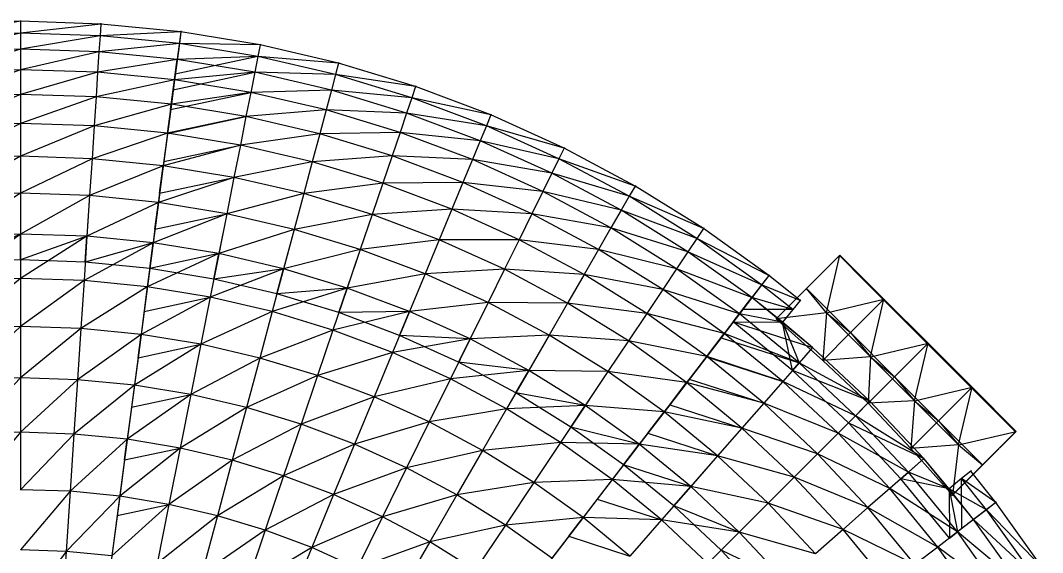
# Model space of a CAD drawing. Extents: x -1560 to 4680, y -1560 to 1560.
# Drawn here: x 3120 to 4416, y 886 to 1560 of the extents above; entities that cross this region are included whole.
import ezdxf

# ---------------------------------------------------------------- set-up
doc = ezdxf.new("R2010")
doc.units = 0
doc.header["$MEASUREMENT"] = 0
for name, color, linetype in [('CONNECTOR', 11, 'Continuous'), ('HHST6X6X0.375', 13, 'Continuous'), ('HSST3X3X0.25', 2, 'Continuous'), ('L30X30X3', 1, 'Continuous'), ('TRIO25X148_A', 4, 'Continuous'), ('TRIO25X148_B', 6, 'Continuous'), ('TRIO25X148_C', 96, 'Continuous'), ('TRIO25X148_D', 3, 'Continuous'), ('TRIO25X148_E', 190, 'Continuous'), ('TRIO25X148_F', 52, 'Continuous'), ('TRIO2875X148_A', 140, 'Continuous'), ('TRIO35X148', 30, 'Continuous'), ('TRIO45X148', 5, 'Continuous'), ('W10X22', 82, 'Continuous')]:
    doc.layers.add(name, color=color, linetype=linetype)

msp = doc.modelspace()

# ---------------------------------------------------------------- linework, layer by layer
at = {"layer": 'CONNECTOR'}
for p, q in [((4158.5, 1261.9, 273), (4159.2, 1262.6, 278.9)), ((4116.1, 1219.5, 282.7), (4116.7, 1220.2, 288.6)), ((4077.8, 1181.3, 291.4), (4078.5, 1182, 297.3)), ((4270.2, 1150.2, 273), (4270.9, 1150.9, 278.9)), ((4381.9, 1038.5, 273), (4382.6, 1039.2, 278.9)), ((4339.5, 996.1, 282.7), (4340.2, 996.7, 288.6)), ((4301.3, 957.8, 291.4), (4302, 958.5, 297.3))]:
    msp.add_line(p, q, dxfattribs=at)
at = {"layer": 'HHST6X6X0.375'}
for p, q in [((3120, 1560, 60), (3120, 1558.9, 68.9)), ((3222, 1556.7, 60), (3222, 1555.5, 68.9)), ((3323.6, 1546.7, 60), (3323.5, 1545.5, 68.9)), ((3424.3, 1530, 60), (3424.1, 1528.9, 68.9)), ((3523.8, 1506.8, 60), (3523.5, 1505.8, 68.9)), ((3621.4, 1477.2, 60), (3621.1, 1476.2, 68.9)), ((3717, 1441.3, 60), (3716.6, 1440.2, 68.9)), ((3810, 1399.1, 60), (3809.5, 1398.1, 68.9)), ((3900, 1351, 60), (3899.4, 1350, 68.9)), ((3986.7, 1297.1, 60), (3986.1, 1296.2, 68.9)), ((4069.7, 1237.6, 60), (4069, 1236.7, 68.9)), ((4109.7, 1205.9, 60), (4108.9, 1205, 68.9)), ((4325.9, 989.7, 60), (4325, 988.9, 68.9)), ((4357.6, 949.7, 60), (4356.7, 949, 68.9))]:
    msp.add_line(p, q, dxfattribs=at)
at = {"layer": 'HSST3X3X0.25'}
for p, q in [((4116.1, 1219.5, 68), (4158.5, 1261.9, 68)), ((4158.5, 1261.9, 150.5), (4116.1, 1219.5, 150.5)), ((4158.5, 1261.9, 220), (4116.1, 1219.5, 220)), ((4158.5, 1261.9, 273), (4116.1, 1219.5, 282.7)), ((4158.5, 1261.9, 60), (4158.5, 1261.9, 68)), ((4158.5, 1261.9, 68), (4190.3, 1230.1, 68)), ((4158.5, 1261.9, 150.5), (4190.3, 1230.1, 150.5)), ((4190.3, 1230.1, 220), (4158.5, 1261.9, 220)), ((4158.5, 1261.9, 273), (4190.3, 1230.1, 273)), ((4158.5, 1261.9, 220), (4158.5, 1261.9, 273)), ((4158.5, 1261.9, 150.5), (4158.5, 1261.9, 220)), ((4158.5, 1261.9, 68), (4158.5, 1261.9, 150.5)), ((4116.1, 1219.5, 282.7), (4077.8, 1181.3, 291.4)), ((4116.1, 1219.5, 220), (4090.1, 1193.5, 220)), ((4116.1, 1219.5, 150.5), (4101.9, 1205.4, 150.5)), ((4116.1, 1219.5, 68), (4101.9, 1205.4, 150.5)), ((4116.1, 1219.5, 60), (4116.1, 1219.5, 68)), ((4116.1, 1219.5, 220), (4116.1, 1219.5, 282.7)), ((4116.1, 1219.5, 150.5), (4116.1, 1219.5, 220)), ((4116.1, 1219.5, 68), (4116.1, 1219.5, 150.5)), ((4190.3, 1230.1, 273), (4228.5, 1191.9, 273)), ((4190.3, 1230.1, 220), (4228.5, 1191.9, 220)), ((4090.1, 1193.5, 220), (4077.8, 1181.3, 291.4)), ((4101.9, 1205.4, 150.5), (4090.1, 1193.5, 220)), ((4228.5, 1191.9, 220), (4228.5, 1191.9, 273)), ((4228.5, 1191.9, 273), (4270.2, 1150.2, 273)), ((4228.5, 1191.9, 220), (4270.2, 1150.2, 220)), ((4270.2, 1150.2, 220), (4270.2, 1150.2, 273)), ((4270.2, 1150.2, 273), (4311.9, 1108.5, 273)), ((4270.2, 1150.2, 220), (4311.9, 1108.5, 220)), ((4311.9, 1108.5, 220), (4311.9, 1108.5, 273)), ((4311.9, 1108.5, 273), (4350.1, 1070.3, 273)), ((4311.9, 1108.5, 220), (4350.1, 1070.3, 220)), ((4381.9, 1038.5, 68), (4350.1, 1070.3, 68)), ((4381.9, 1038.5, 150.5), (4350.1, 1070.3, 150.5)), ((4350.1, 1070.3, 220), (4381.9, 1038.5, 220)), ((4378.4, 1042, 273), (4350.1, 1070.3, 273)), ((4339.5, 996.1, 68), (4381.9, 1038.5, 68)), ((4381.9, 1038.5, 150.5), (4339.5, 996.1, 150.5)), ((4381.9, 1038.5, 220), (4339.5, 996.1, 220)), ((4381.9, 1038.5, 273), (4339.5, 996.1, 282.7)), ((4381.9, 1038.5, 273), (4378.4, 1042, 273)), ((4381.9, 1038.5, 60), (4381.9, 1038.5, 68)), ((4381.9, 1038.5, 220), (4381.9, 1038.5, 273)), ((4381.9, 1038.5, 150.5), (4381.9, 1038.5, 220)), ((4381.9, 1038.5, 68), (4381.9, 1038.5, 150.5)), ((4339.5, 996.1, 282.7), (4301.3, 957.8, 291.4)), ((4339.5, 996.1, 220), (4313.5, 970.1, 220)), ((4339.5, 996.1, 150.5), (4325.4, 981.9, 150.5)), ((4339.5, 996.1, 68), (4325.4, 981.9, 150.5)), ((4339.5, 996.1, 60), (4339.5, 996.1, 68)), ((4339.5, 996.1, 220), (4339.5, 996.1, 282.7)), ((4339.5, 996.1, 150.5), (4339.5, 996.1, 220)), ((4339.5, 996.1, 68), (4339.5, 996.1, 150.5)), ((4325.4, 981.9, 150.5), (4313.5, 970.1, 220)), ((4313.5, 970.1, 220), (4301.3, 957.8, 291.4))]:
    msp.add_line(p, q, dxfattribs=at)
at = {"layer": 'L30X30X3'}
for p, q in [((3321.5, 1530.8, 162.2), (3316.4, 1491.8, 154.7)), ((3313.8, 1472.1, 244.6), (3318.9, 1510.5, 254.5)), ((3310.5, 1447, 333.2), (3315.5, 1484.8, 345.3)), ((3306.5, 1416.7, 420), (3311.4, 1453.7, 434.4)), ((3306.6, 1417.3, 521.5), (3301.8, 1381.3, 504.8)), ((3296.5, 1340.9, 587.4), (3301.1, 1375.9, 606.2)), ((3290.6, 1295.6, 667.4), (3295, 1329.4, 688.2)), ((3120, 1256.4, 744.4), (3120, 1289.2, 767.3)), ((3202.2, 1253.7, 744.4), (3204.3, 1286.5, 767.3)), ((3284, 1245.7, 744.4), (3288.3, 1278.2, 767.3)), ((3365.1, 1232.3, 744.4), (3371.5, 1264.5, 767.3)), ((4158.5, 1261.9, 68), (4116.1, 1219.5, 150.5)), ((4158.5, 1261.9, 150.5), (4116.1, 1219.5, 220)), ((4158.5, 1261.9, 220), (4116.1, 1219.5, 282.7)), ((4190.3, 1230.1, 68), (4158.5, 1261.9, 150.5)), ((4190.3, 1230.1, 150.5), (4158.5, 1261.9, 220)), ((4190.3, 1230.1, 220), (4158.5, 1261.9, 273)), ((3445.2, 1213.6, 744.4), (3453.7, 1245.3, 767.3)), ((3280.9, 1222.3, 843.1), (3276.8, 1191.2, 818.3)), ((3523.9, 1189.7, 744.4), (3534.4, 1220.8, 767.3)), ((4059.9, 1224.9, 162.2), (4036, 1193.8, 154.7)), ((4116.1, 1219.5, 220), (4077.8, 1181.3, 291.4)), ((4116.1, 1219.5, 150.5), (4090.1, 1193.5, 220)), ((4228.5, 1191.9, 220), (4190.3, 1230.1, 273)), ((4023.9, 1178, 244.6), (4047.5, 1208.7, 254.5)), ((3600.8, 1160.8, 744.4), (3613.4, 1191.1, 767.3)), ((4008.5, 1157.9, 333.2), (4031.7, 1188.1, 345.3)), ((4270.2, 1150.2, 220), (4228.5, 1191.9, 273)), ((3269.1, 1132.5, 888.8), (3273, 1162.1, 915.4)), ((3675.7, 1126.8, 744.4), (3690.2, 1156.3, 767.3)), ((3989.9, 1133.6, 420), (4012.6, 1163.2, 434.4)), ((4124.6, 1145.5, 254.5), (4099, 1116.3, 244.6)), ((4270.2, 1150.2, 220), (4311.9, 1108.5, 273)), ((3990.3, 1134.2, 521.5), (3968.1, 1105.3, 504.8)), ((3748.2, 1088.1, 744.4), (3764.6, 1116.5, 767.3)), ((4311.9, 1108.5, 220), (4350.1, 1070.3, 273)), ((3264.5, 1097.6, 984), (3260.8, 1069.7, 955.6)), ((3943.3, 1073, 587.4), (3964.8, 1101, 606.2)), ((4169.9, 1049.9, 244.6), (4197.3, 1077.3, 254.5)), ((3818, 1044.7, 744.4), (3836.3, 1072, 767.3)), ((3915.5, 1036.7, 667.4), (3936.3, 1063.8, 688.2)), ((4350.1, 1070.3, 68), (4381.9, 1038.5, 150.5)), ((4350.1, 1070.3, 150.5), (4381.9, 1038.5, 220)), ((4350.1, 1070.3, 220), (4378.4, 1042, 273)), ((4381.9, 1038.5, 68), (4339.5, 996.1, 150.5)), ((4381.9, 1038.5, 150.5), (4339.5, 996.1, 220)), ((4381.9, 1038.5, 220), (4339.5, 996.1, 282.7)), ((3252, 1003, 1018.4), (3255.5, 1029.1, 1048.5)), ((3884.9, 996.8, 744.4), (3904.8, 1022.8, 767.3)), ((4265.5, 1004.6, 254.5), (4236.3, 979, 244.6)), ((4339.5, 996.1, 220), (4301.3, 957.8, 291.4)), ((4339.5, 996.1, 150.5), (4313.5, 970.1, 220)), ((3870.5, 978.1, 843.1), (3851.4, 953.2, 818.3)), ((3948.4, 944.6, 744.4), (3970, 969.3, 767.3)), ((3246, 957, 1108.7), (3242.8, 932.6, 1077.1)), ((4344.9, 939.9, 162.2), (4313.8, 916, 154.7)), ((3815.4, 906.2, 888.8), (3833.5, 929.9, 915.4)), ((4328.7, 927.5, 254.5), (4298, 903.9, 244.6)), ((4008.4, 888.4, 744.4), (4031.6, 911.6, 767.3))]:
    msp.add_line(p, q, dxfattribs=at)
at = {"layer": 'TRIO25X148_A'}
for p, q in [((3120, 1497.6, 345.3), (3120, 1466.2, 434.4)), ((3217.9, 1494.4, 345.3), (3215.9, 1463.1, 434.4)), ((3315.5, 1484.8, 345.3), (3311.4, 1453.7, 434.4)), ((3120, 1466.2, 434.4), (3120, 1429.6, 521.5)), ((3412.2, 1468.8, 345.3), (3406, 1438.1, 434.4)), ((3215.9, 1463.1, 434.4), (3213.5, 1426.5, 521.5)), ((3311.4, 1453.7, 434.4), (3306.6, 1417.3, 521.5)), ((3507.6, 1446.6, 345.3), (3499.5, 1416.3, 434.4)), ((3120, 1429.6, 521.5), (3120, 1387.8, 606.2)), ((3213.5, 1426.5, 521.5), (3210.8, 1384.8, 606.2)), ((3406, 1438.1, 434.4), (3398.9, 1402.1, 521.5)), ((3306.6, 1417.3, 521.5), (3301.1, 1375.9, 606.2)), ((3499.5, 1416.3, 434.4), (3490, 1380.9, 521.5)), ((3601.4, 1418.1, 345.3), (3591.3, 1388.4, 434.4)), ((3398.9, 1402.1, 521.5), (3390.7, 1361.1, 606.2)), ((3120, 1387.8, 606.2), (3120, 1340.9, 688.2)), ((3591.3, 1388.4, 434.4), (3579.5, 1353.7, 521.5)), ((3210.8, 1384.8, 606.2), (3207.7, 1338, 688.2)), ((3301.1, 1375.9, 606.2), (3295, 1329.4, 688.2)), ((3490, 1380.9, 521.5), (3479.2, 1340.5, 606.2)), ((3693.1, 1383.6, 345.3), (3681.1, 1354.6, 434.4)), ((3390.7, 1361.1, 606.2), (3381.6, 1315.1, 688.2)), ((3579.5, 1353.7, 521.5), (3566.1, 1314.1, 606.2)), ((3681.1, 1354.6, 434.4), (3667.1, 1320.8, 521.5)), ((3120, 1340.9, 688.2), (3120, 1289.2, 767.3)), ((3207.7, 1338, 688.2), (3204.3, 1286.5, 767.3)), ((3479.2, 1340.5, 606.2), (3467.1, 1295.2, 688.2)), ((3782.4, 1343.2, 345.3), (3768.5, 1315, 434.4)), ((3295, 1329.4, 688.2), (3288.3, 1278.2, 767.3)), ((3381.6, 1315.1, 688.2), (3371.5, 1264.5, 767.3)), ((3566.1, 1314.1, 606.2), (3551, 1269.7, 688.2)), ((3667.1, 1320.8, 521.5), (3651.1, 1282.1, 606.2)), ((3768.5, 1315, 434.4), (3752.3, 1282.1, 521.5)), ((3868.8, 1297, 345.3), (3853.1, 1269.8, 434.4)), ((3120, 1289.2, 767.3), (3120, 1232.9, 843.1)), ((3204.3, 1286.5, 767.3), (3200.6, 1230.2, 843.1)), ((3467.1, 1295.2, 688.2), (3453.7, 1245.3, 767.3)), ((3288.3, 1278.2, 767.3), (3280.9, 1222.3, 843.1)), ((3651.1, 1282.1, 606.2), (3633.1, 1238.8, 688.2)), ((3752.3, 1282.1, 521.5), (3733.8, 1244.6, 606.2)), ((3371.5, 1264.5, 767.3), (3360.5, 1209.2, 843.1)), ((3551, 1269.7, 688.2), (3534.4, 1220.8, 767.3)), ((3853.1, 1269.8, 434.4), (3834.8, 1238.1, 521.5)), ((3453.7, 1245.3, 767.3), (3439.1, 1190.9, 843.1)), ((3733.8, 1244.6, 606.2), (3713.1, 1202.6, 688.2)), ((3952, 1245.2, 345.3), (3934.6, 1219.1, 434.4)), ((3120, 1232.9, 843.1), (3120, 1172.1, 915.4)), ((3633.1, 1238.8, 688.2), (3613.4, 1191.1, 767.3)), ((3834.8, 1238.1, 521.5), (3813.9, 1201.8, 606.2)), ((3200.6, 1230.2, 843.1), (3196.7, 1169.6, 915.4)), ((3280.9, 1222.3, 843.1), (3273, 1162.1, 915.4)), ((3534.4, 1220.8, 767.3), (3516.3, 1167.5, 843.1)), ((3934.6, 1219.1, 434.4), (3914.2, 1188.7, 521.5)), ((3360.5, 1209.2, 843.1), (3348.7, 1149.6, 915.4)), ((3713.1, 1202.6, 688.2), (3690.2, 1156.3, 767.3)), ((3813.9, 1201.8, 606.2), (3790.5, 1161.3, 688.2)), ((3439.1, 1190.9, 843.1), (3423.4, 1132.1, 915.4)), ((3613.4, 1191.1, 767.3), (3591.8, 1139, 843.1)), ((3914.2, 1188.7, 521.5), (3891, 1153.9, 606.2)), ((4031.7, 1188.1, 345.3), (4012.6, 1163.2, 434.4)), ((3120, 1172.1, 915.4), (3120, 1107.1, 984)), ((3196.7, 1169.6, 915.4), (3192.4, 1104.7, 984)), ((3516.3, 1167.5, 843.1), (3496.8, 1109.9, 915.4)), ((3273, 1162.1, 915.4), (3264.5, 1097.6, 984)), ((3690.2, 1156.3, 767.3), (3665.3, 1105.7, 843.1)), ((3790.5, 1161.3, 688.2), (3764.6, 1116.5, 767.3)), ((3891, 1153.9, 606.2), (3865, 1114.9, 688.2)), ((4012.6, 1163.2, 434.4), (3990.3, 1134.2, 521.5)), ((3348.7, 1149.6, 915.4), (3336, 1085.8, 984)), ((3423.4, 1132.1, 915.4), (3406.5, 1069.3, 984)), ((3591.8, 1139, 843.1), (3568.5, 1082.9, 915.4)), ((3990.3, 1134.2, 521.5), (3964.8, 1101, 606.2)), ((3764.6, 1116.5, 767.3), (3736.4, 1067.7, 843.1)), ((3865, 1114.9, 688.2), (3836.3, 1072, 767.3)), ((4107.4, 1126, 345.3), (4086.8, 1102.4, 434.4)), ((3120, 1107.1, 984), (3120, 1038, 1048.5)), ((3192.4, 1104.7, 984), (3187.9, 1035.8, 1048.5)), ((3496.8, 1109.9, 915.4), (3475.8, 1048.3, 984)), ((3665.3, 1105.7, 843.1), (3638.4, 1051.2, 915.4)), ((4086.8, 1102.4, 434.4), (4062.6, 1074.8, 521.5)), ((3264.5, 1097.6, 984), (3255.5, 1029.1, 1048.5)), ((3964.8, 1101, 606.2), (3936.3, 1063.8, 688.2)), ((3336, 1085.8, 984), (3322.5, 1018.1, 1048.5)), ((3568.5, 1082.9, 915.4), (3543.6, 1022.8, 984)), ((3406.5, 1069.3, 984), (3388.7, 1002.7, 1048.5)), ((3736.4, 1067.7, 843.1), (3706, 1015.1, 915.4)), ((3836.3, 1072, 767.3), (3805, 1025.1, 843.1)), ((3936.3, 1063.8, 688.2), (3904.8, 1022.8, 767.3)), ((4062.6, 1074.8, 521.5), (4035, 1043.4, 606.2)), ((3638.4, 1051.2, 915.4), (3609.6, 992.9, 984)), ((4179, 1059, 345.3), (4156.8, 1036.8, 434.4)), ((3120, 1038, 1048.5), (3120, 965.2, 1108.7)), ((3475.8, 1048.3, 984), (3453.7, 982.9, 1048.5)), ((4035, 1043.4, 606.2), (4004.1, 1008.2, 688.2)), ((3187.9, 1035.8, 1048.5), (3183.1, 963.2, 1108.7)), ((3255.5, 1029.1, 1048.5), (3246, 957, 1108.7)), ((3805, 1025.1, 843.1), (3771.2, 974.5, 915.4)), ((4156.8, 1036.8, 434.4), (4130.9, 1010.9, 521.5)), ((3322.5, 1018.1, 1048.5), (3308.3, 946.7, 1108.7)), ((3543.6, 1022.8, 984), (3517.2, 959, 1048.5)), ((3706, 1015.1, 915.4), (3673.5, 958.7, 984)), ((3904.8, 1022.8, 767.3), (3870.5, 978.1, 843.1)), ((3388.7, 1002.7, 1048.5), (3369.8, 932.3, 1108.7)), ((4004.1, 1008.2, 688.2), (3970, 969.3, 767.3)), ((4130.9, 1010.9, 521.5), (4101.3, 981.3, 606.2)), ((3609.6, 992.9, 984), (3579.1, 931, 1048.5)), ((4246, 987.4, 345.3), (4222.4, 966.8, 434.4)), ((3453.7, 982.9, 1048.5), (3430.3, 914, 1108.7)), ((3771.2, 974.5, 915.4), (3735, 920.5, 984)), ((3870.5, 978.1, 843.1), (3833.5, 929.9, 915.4)), ((4101.3, 981.3, 606.2), (4068.2, 948.2, 688.2)), ((3183.1, 963.2, 1108.7), (3178.1, 887.1, 1164.5)), ((3970, 969.3, 767.3), (3932.9, 926.9, 843.1)), ((4222.4, 966.8, 434.4), (4194.8, 942.6, 521.5)), ((3246, 957, 1108.7), (3236, 881.4, 1164.5)), ((3308.3, 946.7, 1108.7), (3293.4, 871.9, 1164.5)), ((3517.2, 959, 1048.5), (3489.4, 891.8, 1108.7)), ((3673.5, 958.7, 984), (3639, 899, 1048.5)), ((4068.2, 948.2, 688.2), (4031.6, 911.6, 767.3)), ((4194.8, 942.6, 521.5), (4163.4, 915, 606.2)), ((3369.8, 932.3, 1108.7), (3350.1, 858.7, 1164.5)), ((3579.1, 931, 1048.5), (3546.9, 865.7, 1108.7)), ((3735, 920.5, 984), (3696.7, 863.1, 1048.5)), ((3833.5, 929.9, 915.4), (3793.9, 878.3, 984)), ((3932.9, 926.9, 843.1), (3892.8, 881.2, 915.4)), ((3430.3, 914, 1108.7), (3405.8, 841.8, 1164.5)), ((4031.6, 911.6, 767.3), (3991.8, 871.8, 843.1)), ((4163.4, 915, 606.2), (4128.2, 884.1, 688.2)), ((4308.1, 911.7, 345.3), (4283.2, 892.6, 434.4)), ((3639, 899, 1048.5), (3602.6, 835.9, 1108.7)), ((3178.1, 887.1, 1164.5), (3172.9, 807.8, 1215.5)), ((3489.4, 891.8, 1108.7), (3460.2, 821.3, 1164.5)), ((4283.2, 892.6, 434.4), (4254.2, 870.3, 521.5))]:
    msp.add_line(p, q, dxfattribs=at)
at = {"layer": 'TRIO25X148_B'}
for p, q in [((3321.5, 1530.8, 162.2), (3313.8, 1472.1, 244.6)), ((3318.9, 1510.5, 254.5), (3310.5, 1447, 333.2)), ((3421.2, 1514.3, 162.2), (3316.4, 1491.8, 154.7)), ((3313.8, 1472.1, 244.6), (3417.2, 1494.3, 254.5)), ((3315.5, 1484.8, 345.3), (3306.5, 1416.7, 420)), ((3310.5, 1447, 333.2), (3412.2, 1468.8, 345.3)), ((3311.4, 1453.7, 434.4), (3301.8, 1381.3, 504.8)), ((3306.5, 1416.7, 420), (3406, 1438.1, 434.4)), ((3306.6, 1417.3, 521.5), (3296.5, 1340.9, 587.4)), ((3301.8, 1381.3, 504.8), (3398.9, 1402.1, 521.5)), ((3301.1, 1375.9, 606.2), (3290.6, 1295.6, 667.4)), ((3296.5, 1340.9, 587.4), (3390.7, 1361.1, 606.2)), ((3120, 1340.9, 688.2), (3120, 1256.4, 744.4)), ((3207.7, 1338, 688.2), (3202.2, 1253.7, 744.4)), ((3295, 1329.4, 688.2), (3284, 1245.7, 744.4)), ((3290.6, 1295.6, 667.4), (3381.6, 1315.1, 688.2)), ((3381.6, 1315.1, 688.2), (3365.1, 1232.3, 744.4)), ((3120, 1289.2, 767.3), (3037.8, 1253.7, 744.4)), ((3204.3, 1286.5, 767.3), (3120, 1256.4, 744.4)), ((3467.1, 1295.2, 688.2), (3445.2, 1213.6, 744.4)), ((3288.3, 1278.2, 767.3), (3202.2, 1253.7, 744.4)), ((3288.3, 1278.2, 767.3), (3276.8, 1191.2, 818.3)), ((3371.5, 1264.5, 767.3), (3284, 1245.7, 744.4)), ((3551, 1269.7, 688.2), (3523.9, 1189.7, 744.4)), ((3453.7, 1245.3, 767.3), (3365.1, 1232.3, 744.4)), ((3633.1, 1238.8, 688.2), (3600.8, 1160.8, 744.4)), ((3280.9, 1222.3, 843.1), (3269.1, 1132.5, 888.8)), ((3534.4, 1220.8, 767.3), (3445.2, 1213.6, 744.4)), ((4059.9, 1224.9, 162.2), (4023.9, 1178, 244.6)), ((3276.8, 1191.2, 818.3), (3360.5, 1209.2, 843.1)), ((4047.5, 1208.7, 254.5), (4008.5, 1157.9, 333.2)), ((3713.1, 1202.6, 688.2), (3675.7, 1126.8, 744.4)), ((4099.5, 1193.5, 162.2), (4036, 1193.8, 154.7)), ((3613.4, 1191.1, 767.3), (3523.9, 1189.7, 744.4)), ((4031.7, 1188.1, 345.3), (3989.9, 1133.6, 420)), ((4023.9, 1178, 244.6), (4124.6, 1145.5, 254.5)), ((4023.9, 1178, 244.6), (4086.5, 1177.7, 254.5)), ((4099, 1116.3, 244.6), (4086.5, 1177.7, 254.5)), ((3273, 1162.1, 915.4), (3260.8, 1069.7, 955.6)), ((3690.2, 1156.3, 767.3), (3600.8, 1160.8, 744.4)), ((3790.5, 1161.3, 688.2), (3748.2, 1088.1, 744.4)), ((4012.6, 1163.2, 434.4), (3968.1, 1105.3, 504.8)), ((4008.5, 1157.9, 333.2), (4107.4, 1126, 345.3)), ((3269.1, 1132.5, 888.8), (3348.7, 1149.6, 915.4)), ((3990.3, 1134.2, 521.5), (3943.3, 1073, 587.4)), ((3989.9, 1133.6, 420), (4086.8, 1102.4, 434.4)), ((3764.6, 1116.5, 767.3), (3675.7, 1126.8, 744.4)), ((3865, 1114.9, 688.2), (3818, 1044.7, 744.4)), ((4099, 1116.3, 244.6), (4107.4, 1126, 345.3)), ((4197.3, 1077.3, 254.5), (4099, 1116.3, 244.6)), ((3968.1, 1105.3, 504.8), (4062.6, 1074.8, 521.5)), ((3264.5, 1097.6, 984), (3252, 1003, 1018.4)), ((3964.8, 1101, 606.2), (3915.5, 1036.7, 667.4)), ((3260.8, 1069.7, 955.6), (3336, 1085.8, 984)), ((3836.3, 1072, 767.3), (3748.2, 1088.1, 744.4)), ((3936.3, 1063.8, 688.2), (3884.9, 996.8, 744.4)), ((3943.3, 1073, 587.4), (4035, 1043.4, 606.2)), ((4169.9, 1049.9, 244.6), (4179, 1059, 345.3)), ((4169.9, 1049.9, 244.6), (4265.5, 1004.6, 254.5)), ((3904.8, 1022.8, 767.3), (3818, 1044.7, 744.4)), ((3255.5, 1029.1, 1048.5), (3242.8, 932.6, 1077.1)), ((3915.5, 1036.7, 667.4), (4004.1, 1008.2, 688.2)), ((3252, 1003, 1018.4), (3322.5, 1018.1, 1048.5)), ((3904.8, 1022.8, 767.3), (3851.4, 953.2, 818.3)), ((4004.1, 1008.2, 688.2), (3948.4, 944.6, 744.4)), ((3970, 969.3, 767.3), (3884.9, 996.8, 744.4)), ((4236.3, 979, 244.6), (4246, 987.4, 345.3)), ((3870.5, 978.1, 843.1), (3815.4, 906.2, 888.8)), ((4297.7, 966.5, 254.5), (4236.3, 979, 244.6)), ((4313.8, 916, 154.7), (4313.5, 979.5, 162.2)), ((4297.7, 966.5, 254.5), (4298, 903.9, 244.6)), ((3246, 957, 1108.7), (3233.1, 858.9, 1131.5)), ((3242.8, 932.6, 1077.1), (3308.3, 946.7, 1108.7)), ((3851.4, 953.2, 818.3), (3932.9, 926.9, 843.1)), ((4068.2, 948.2, 688.2), (4008.4, 888.4, 744.4)), ((4031.6, 911.6, 767.3), (3948.4, 944.6, 744.4)), ((3833.5, 929.9, 915.4), (3776.8, 855.9, 955.6)), ((3815.4, 906.2, 888.8), (3892.8, 881.2, 915.4)), ((4089.3, 850, 767.3), (4008.4, 888.4, 744.4))]:
    msp.add_line(p, q, dxfattribs=at)
at = {"layer": 'TRIO25X148_C'}
for p, q in [((3120, 1558.9, 68.9), (3018, 1555.5, 68.9)), ((3222, 1555.5, 68.9), (3120, 1558.9, 68.9)), ((3323.5, 1545.5, 68.9), (3222, 1555.5, 68.9)), ((3120, 1544, 162.2), (3019, 1540.7, 162.2)), ((3221, 1540.7, 162.2), (3120, 1544, 162.2)), ((3424.1, 1528.9, 68.9), (3323.5, 1545.5, 68.9)), ((3321.5, 1530.8, 162.2), (3221, 1540.7, 162.2)), ((3421.2, 1514.3, 162.2), (3321.5, 1530.8, 162.2)), ((3120, 1523.6, 254.5), (3020.4, 1520.3, 254.5)), ((3219.6, 1520.3, 254.5), (3120, 1523.6, 254.5)), ((3318.9, 1510.5, 254.5), (3219.6, 1520.3, 254.5)), ((3523.5, 1505.8, 68.9), (3424.1, 1528.9, 68.9)), ((3417.2, 1494.3, 254.5), (3318.9, 1510.5, 254.5)), ((3519.6, 1491.4, 162.2), (3421.2, 1514.3, 162.2)), ((3621.1, 1476.2, 68.9), (3523.5, 1505.8, 68.9)), ((3120, 1497.6, 345.3), (3022.1, 1494.4, 345.3)), ((3217.9, 1494.4, 345.3), (3120, 1497.6, 345.3)), ((3315.5, 1484.8, 345.3), (3217.9, 1494.4, 345.3)), ((3514.3, 1471.6, 254.5), (3417.2, 1494.3, 254.5)), ((3616.3, 1462.1, 162.2), (3519.6, 1491.4, 162.2)), ((3412.2, 1468.8, 345.3), (3315.5, 1484.8, 345.3)), ((3120, 1466.2, 434.4), (3024.1, 1463.1, 434.4)), ((3215.9, 1463.1, 434.4), (3120, 1466.2, 434.4)), ((3507.6, 1446.6, 345.3), (3412.2, 1468.8, 345.3)), ((3609.7, 1442.7, 254.5), (3514.3, 1471.6, 254.5)), ((3716.6, 1440.2, 68.9), (3621.1, 1476.2, 68.9)), ((3311.4, 1453.7, 434.4), (3215.9, 1463.1, 434.4)), ((3406, 1438.1, 434.4), (3311.4, 1453.7, 434.4)), ((3710.9, 1426.5, 162.2), (3616.3, 1462.1, 162.2)), ((3601.4, 1418.1, 345.3), (3507.6, 1446.6, 345.3)), ((3703, 1407.6, 254.5), (3609.7, 1442.7, 254.5)), ((3809.5, 1398.1, 68.9), (3716.6, 1440.2, 68.9)), ((3120, 1429.6, 521.5), (3026.5, 1426.5, 521.5)), ((3213.5, 1426.5, 521.5), (3120, 1429.6, 521.5)), ((3306.6, 1417.3, 521.5), (3213.5, 1426.5, 521.5)), ((3499.5, 1416.3, 434.4), (3406, 1438.1, 434.4)), ((3802.9, 1384.8, 162.2), (3710.9, 1426.5, 162.2)), ((3398.9, 1402.1, 521.5), (3306.6, 1417.3, 521.5)), ((3591.3, 1388.4, 434.4), (3499.5, 1416.3, 434.4)), ((3693.1, 1383.6, 345.3), (3601.4, 1418.1, 345.3)), ((3490, 1380.9, 521.5), (3398.9, 1402.1, 521.5)), ((3793.9, 1366.4, 254.5), (3703, 1407.6, 254.5)), ((3120, 1387.8, 606.2), (3029.2, 1384.8, 606.2)), ((3210.8, 1384.8, 606.2), (3120, 1387.8, 606.2)), ((3681.1, 1354.6, 434.4), (3591.3, 1388.4, 434.4)), ((3899.4, 1350, 68.9), (3809.5, 1398.1, 68.9)), ((3301.1, 1375.9, 606.2), (3210.8, 1384.8, 606.2)), ((3390.7, 1361.1, 606.2), (3301.1, 1375.9, 606.2)), ((3579.5, 1353.7, 521.5), (3490, 1380.9, 521.5)), ((3782.4, 1343.2, 345.3), (3693.1, 1383.6, 345.3)), ((3892, 1337.2, 162.2), (3802.9, 1384.8, 162.2)), ((3479.2, 1340.5, 606.2), (3390.7, 1361.1, 606.2)), ((3881.8, 1319.4, 254.5), (3793.9, 1366.4, 254.5)), ((3667.1, 1320.8, 521.5), (3579.5, 1353.7, 521.5)), ((3768.5, 1315, 434.4), (3681.1, 1354.6, 434.4)), ((3986.1, 1296.2, 68.9), (3899.4, 1350, 68.9)), ((3120, 1340.9, 688.2), (3032.3, 1338, 688.2)), ((3207.7, 1338, 688.2), (3120, 1340.9, 688.2)), ((3295, 1329.4, 688.2), (3207.7, 1338, 688.2)), ((3566.1, 1314.1, 606.2), (3479.2, 1340.5, 606.2)), ((3868.8, 1297, 345.3), (3782.4, 1343.2, 345.3)), ((3977.8, 1283.8, 162.2), (3892, 1337.2, 162.2)), ((3381.6, 1315.1, 688.2), (3295, 1329.4, 688.2)), ((3467.1, 1295.2, 688.2), (3381.6, 1315.1, 688.2)), ((3651.1, 1282.1, 606.2), (3566.1, 1314.1, 606.2)), ((3752.3, 1282.1, 521.5), (3667.1, 1320.8, 521.5)), ((3853.1, 1269.8, 434.4), (3768.5, 1315, 434.4)), ((3966.4, 1266.8, 254.5), (3881.8, 1319.4, 254.5)), ((3952, 1245.2, 345.3), (3868.8, 1297, 345.3)), ((4069, 1236.7, 68.9), (3986.1, 1296.2, 68.9)), ((3120, 1289.2, 767.3), (3035.7, 1286.5, 767.3)), ((3204.3, 1286.5, 767.3), (3120, 1289.2, 767.3)), ((3288.3, 1278.2, 767.3), (3204.3, 1286.5, 767.3)), ((3551, 1269.7, 688.2), (3467.1, 1295.2, 688.2)), ((4059.9, 1224.9, 162.2), (3977.8, 1283.8, 162.2)), ((3371.5, 1264.5, 767.3), (3288.3, 1278.2, 767.3)), ((3733.8, 1244.6, 606.2), (3651.1, 1282.1, 606.2)), ((3834.8, 1238.1, 521.5), (3752.3, 1282.1, 521.5)), ((3453.7, 1245.3, 767.3), (3371.5, 1264.5, 767.3)), ((3633.1, 1238.8, 688.2), (3551, 1269.7, 688.2)), ((3934.6, 1219.1, 434.4), (3853.1, 1269.8, 434.4)), ((4047.5, 1208.7, 254.5), (3966.4, 1266.8, 254.5)), ((3534.4, 1220.8, 767.3), (3453.7, 1245.3, 767.3)), ((3813.9, 1201.8, 606.2), (3733.8, 1244.6, 606.2)), ((4031.7, 1188.1, 345.3), (3952, 1245.2, 345.3)), ((3120, 1232.9, 843.1), (3039.4, 1230.2, 843.1)), ((3200.6, 1230.2, 843.1), (3120, 1232.9, 843.1)), ((3713.1, 1202.6, 688.2), (3633.1, 1238.8, 688.2)), ((3914.2, 1188.7, 521.5), (3834.8, 1238.1, 521.5)), ((4108.9, 1205, 68.9), (4069, 1236.7, 68.9)), ((3280.9, 1222.3, 843.1), (3200.6, 1230.2, 843.1)), ((3360.5, 1209.2, 843.1), (3280.9, 1222.3, 843.1)), ((3613.4, 1191.1, 767.3), (3534.4, 1220.8, 767.3)), ((4012.6, 1163.2, 434.4), (3934.6, 1219.1, 434.4)), ((4099.5, 1193.5, 162.2), (4059.9, 1224.9, 162.2)), ((3439.1, 1190.9, 843.1), (3360.5, 1209.2, 843.1)), ((4124.6, 1145.5, 254.5), (4047.5, 1208.7, 254.5)), ((4086.5, 1177.7, 254.5), (4047.5, 1208.7, 254.5)), ((3790.5, 1161.3, 688.2), (3713.1, 1202.6, 688.2)), ((3891, 1153.9, 606.2), (3813.9, 1201.8, 606.2)), ((3516.3, 1167.5, 843.1), (3439.1, 1190.9, 843.1)), ((3690.2, 1156.3, 767.3), (3613.4, 1191.1, 767.3)), ((3990.3, 1134.2, 521.5), (3914.2, 1188.7, 521.5)), ((4107.4, 1126, 345.3), (4031.7, 1188.1, 345.3)), ((3120, 1172.1, 915.4), (3043.3, 1169.6, 915.4)), ((3196.7, 1169.6, 915.4), (3120, 1172.1, 915.4)), ((3273, 1162.1, 915.4), (3196.7, 1169.6, 915.4)), ((3591.8, 1139, 843.1), (3516.3, 1167.5, 843.1)), ((4124.6, 1145.5, 254.5), (4086.5, 1177.7, 254.5)), ((3348.7, 1149.6, 915.4), (3273, 1162.1, 915.4)), ((3764.6, 1116.5, 767.3), (3690.2, 1156.3, 767.3)), ((3865, 1114.9, 688.2), (3790.5, 1161.3, 688.2)), ((3964.8, 1101, 606.2), (3891, 1153.9, 606.2)), ((4086.8, 1102.4, 434.4), (4012.6, 1163.2, 434.4)), ((3423.4, 1132.1, 915.4), (3348.7, 1149.6, 915.4)), ((4197.3, 1077.3, 254.5), (4124.6, 1145.5, 254.5)), ((3496.8, 1109.9, 915.4), (3423.4, 1132.1, 915.4)), ((3665.3, 1105.7, 843.1), (3591.8, 1139, 843.1)), ((4062.6, 1074.8, 521.5), (3990.3, 1134.2, 521.5)), ((3836.3, 1072, 767.3), (3764.6, 1116.5, 767.3)), ((3936.3, 1063.8, 688.2), (3865, 1114.9, 688.2)), ((4179, 1059, 345.3), (4107.4, 1126, 345.3)), ((3120, 1107.1, 984), (3047.6, 1104.7, 984)), ((3192.4, 1104.7, 984), (3120, 1107.1, 984)), ((3264.5, 1097.6, 984), (3192.4, 1104.7, 984)), ((3568.5, 1082.9, 915.4), (3496.8, 1109.9, 915.4)), ((3736.4, 1067.7, 843.1), (3665.3, 1105.7, 843.1)), ((4156.8, 1036.8, 434.4), (4086.8, 1102.4, 434.4)), ((3336, 1085.8, 984), (3264.5, 1097.6, 984)), ((4035, 1043.4, 606.2), (3964.8, 1101, 606.2)), ((3406.5, 1069.3, 984), (3336, 1085.8, 984)), ((3638.4, 1051.2, 915.4), (3568.5, 1082.9, 915.4)), ((4265.5, 1004.6, 254.5), (4197.3, 1077.3, 254.5)), ((3475.8, 1048.3, 984), (3406.5, 1069.3, 984)), ((3805, 1025.1, 843.1), (3736.4, 1067.7, 843.1)), ((3904.8, 1022.8, 767.3), (3836.3, 1072, 767.3)), ((4004.1, 1008.2, 688.2), (3936.3, 1063.8, 688.2)), ((4130.9, 1010.9, 521.5), (4062.6, 1074.8, 521.5)), ((3706, 1015.1, 915.4), (3638.4, 1051.2, 915.4)), ((4246, 987.4, 345.3), (4179, 1059, 345.3)), ((3120, 1038, 1048.5), (3052.1, 1035.8, 1048.5)), ((3187.9, 1035.8, 1048.5), (3120, 1038, 1048.5)), ((3543.6, 1022.8, 984), (3475.8, 1048.3, 984)), ((4101.3, 981.3, 606.2), (4035, 1043.4, 606.2)), ((3255.5, 1029.1, 1048.5), (3187.9, 1035.8, 1048.5)), ((3322.5, 1018.1, 1048.5), (3255.5, 1029.1, 1048.5)), ((3870.5, 978.1, 843.1), (3805, 1025.1, 843.1)), ((4222.4, 966.8, 434.4), (4156.8, 1036.8, 434.4)), ((3388.7, 1002.7, 1048.5), (3322.5, 1018.1, 1048.5)), ((3609.6, 992.9, 984), (3543.6, 1022.8, 984)), ((3771.2, 974.5, 915.4), (3706, 1015.1, 915.4)), ((3970, 969.3, 767.3), (3904.8, 1022.8, 767.3)), ((3453.7, 982.9, 1048.5), (3388.7, 1002.7, 1048.5)), ((4068.2, 948.2, 688.2), (4004.1, 1008.2, 688.2)), ((4194.8, 942.6, 521.5), (4130.9, 1010.9, 521.5)), ((4328.7, 927.5, 254.5), (4265.5, 1004.6, 254.5)), ((4297.7, 966.5, 254.5), (4265.5, 1004.6, 254.5)), ((3673.5, 958.7, 984), (3609.6, 992.9, 984)), ((4308.1, 911.7, 345.3), (4246, 987.4, 345.3)), ((4356.7, 949, 68.9), (4325, 988.9, 68.9)), ((3517.2, 959, 1048.5), (3453.7, 982.9, 1048.5)), ((3833.5, 929.9, 915.4), (3771.2, 974.5, 915.4)), ((3932.9, 926.9, 843.1), (3870.5, 978.1, 843.1)), ((4163.4, 915, 606.2), (4101.3, 981.3, 606.2)), ((4344.9, 939.9, 162.2), (4313.5, 979.5, 162.2)), ((3183.1, 963.2, 1108.7), (3120, 965.2, 1108.7)), ((3246, 957, 1108.7), (3183.1, 963.2, 1108.7)), ((4031.6, 911.6, 767.3), (3970, 969.3, 767.3)), ((4283.2, 892.6, 434.4), (4222.4, 966.8, 434.4)), ((4328.7, 927.5, 254.5), (4297.7, 966.5, 254.5)), ((3308.3, 946.7, 1108.7), (3246, 957, 1108.7)), ((3369.8, 932.3, 1108.7), (3308.3, 946.7, 1108.7)), ((3579.1, 931, 1048.5), (3517.2, 959, 1048.5)), ((3735, 920.5, 984), (3673.5, 958.7, 984)), ((4128.2, 884.1, 688.2), (4068.2, 948.2, 688.2)), ((4416.2, 866.1, 68.9), (4356.7, 949, 68.9)), ((4254.2, 870.3, 521.5), (4194.8, 942.6, 521.5)), ((4403.8, 857.8, 162.2), (4344.9, 939.9, 162.2)), ((3430.3, 914, 1108.7), (3369.8, 932.3, 1108.7)), ((3639, 899, 1048.5), (3579.1, 931, 1048.5)), ((3793.9, 878.3, 984), (3735, 920.5, 984)), ((3892.8, 881.2, 915.4), (3833.5, 929.9, 915.4)), ((3991.8, 871.8, 843.1), (3932.9, 926.9, 843.1)), ((4386.8, 846.4, 254.5), (4328.7, 927.5, 254.5)), ((3489.4, 891.8, 1108.7), (3430.3, 914, 1108.7)), ((4089.3, 850, 767.3), (4031.6, 911.6, 767.3)), ((4221, 844.8, 606.2), (4163.4, 915, 606.2)), ((4365.2, 832, 345.3), (4308.1, 911.7, 345.3)), ((3696.7, 863.1, 1048.5), (3639, 899, 1048.5)), ((3178.1, 887.1, 1164.5), (3120, 889, 1164.5)), ((3236, 881.4, 1164.5), (3178.1, 887.1, 1164.5)), ((3546.9, 865.7, 1108.7), (3489.4, 891.8, 1108.7)), ((4339.1, 814.6, 434.4), (4283.2, 892.6, 434.4))]:
    msp.add_line(p, q, dxfattribs=at)
at = {"layer": 'TRIO25X148_D'}
for p, q in [((3120, 1523.6, 254.5), (3022.1, 1494.4, 345.3)), ((3219.6, 1520.3, 254.5), (3120, 1497.6, 345.3)), ((3318.9, 1510.5, 254.5), (3217.9, 1494.4, 345.3)), ((3120, 1497.6, 345.3), (3024.1, 1463.1, 434.4)), ((3217.9, 1494.4, 345.3), (3120, 1466.2, 434.4)), ((3417.2, 1494.3, 254.5), (3315.5, 1484.8, 345.3)), ((3315.5, 1484.8, 345.3), (3215.9, 1463.1, 434.4)), ((3120, 1466.2, 434.4), (3026.5, 1426.5, 521.5)), ((3412.2, 1468.8, 345.3), (3311.4, 1453.7, 434.4)), ((3514.3, 1471.6, 254.5), (3412.2, 1468.8, 345.3)), ((3215.9, 1463.1, 434.4), (3120, 1429.6, 521.5)), ((3311.4, 1453.7, 434.4), (3213.5, 1426.5, 521.5)), ((3507.6, 1446.6, 345.3), (3406, 1438.1, 434.4)), ((3609.7, 1442.7, 254.5), (3507.6, 1446.6, 345.3)), ((3120, 1429.6, 521.5), (3029.2, 1384.8, 606.2)), ((3213.5, 1426.5, 521.5), (3120, 1387.8, 606.2)), ((3406, 1438.1, 434.4), (3306.6, 1417.3, 521.5)), ((3306.6, 1417.3, 521.5), (3210.8, 1384.8, 606.2)), ((3499.5, 1416.3, 434.4), (3398.9, 1402.1, 521.5)), ((3601.4, 1418.1, 345.3), (3499.5, 1416.3, 434.4)), ((3703, 1407.6, 254.5), (3601.4, 1418.1, 345.3)), ((3398.9, 1402.1, 521.5), (3301.1, 1375.9, 606.2)), ((3120, 1387.8, 606.2), (3032.3, 1338, 688.2)), ((3591.3, 1388.4, 434.4), (3490, 1380.9, 521.5)), ((3693.1, 1383.6, 345.3), (3591.3, 1388.4, 434.4)), ((3210.8, 1384.8, 606.2), (3120, 1340.9, 688.2)), ((3301.1, 1375.9, 606.2), (3207.7, 1338, 688.2)), ((3490, 1380.9, 521.5), (3390.7, 1361.1, 606.2)), ((3793.9, 1366.4, 254.5), (3693.1, 1383.6, 345.3)), ((3390.7, 1361.1, 606.2), (3295, 1329.4, 688.2)), ((3579.5, 1353.7, 521.5), (3479.2, 1340.5, 606.2)), ((3681.1, 1354.6, 434.4), (3579.5, 1353.7, 521.5)), ((3782.4, 1343.2, 345.3), (3681.1, 1354.6, 434.4)), ((3120, 1340.9, 688.2), (3035.7, 1286.5, 767.3)), ((3207.7, 1338, 688.2), (3120, 1289.2, 767.3)), ((3479.2, 1340.5, 606.2), (3381.6, 1315.1, 688.2)), ((3881.8, 1319.4, 254.5), (3782.4, 1343.2, 345.3)), ((3295, 1329.4, 688.2), (3204.3, 1286.5, 767.3)), ((3381.6, 1315.1, 688.2), (3288.3, 1278.2, 767.3)), ((3566.1, 1314.1, 606.2), (3467.1, 1295.2, 688.2)), ((3667.1, 1320.8, 521.5), (3566.1, 1314.1, 606.2)), ((3768.5, 1315, 434.4), (3667.1, 1320.8, 521.5)), ((3868.8, 1297, 345.3), (3768.5, 1315, 434.4)), ((3966.4, 1266.8, 254.5), (3868.8, 1297, 345.3)), ((3120, 1289.2, 767.3), (3039.4, 1230.2, 843.1)), ((3204.3, 1286.5, 767.3), (3120, 1232.9, 843.1)), ((3467.1, 1295.2, 688.2), (3371.5, 1264.5, 767.3)), ((3288.3, 1278.2, 767.3), (3200.6, 1230.2, 843.1)), ((3651.1, 1282.1, 606.2), (3551, 1269.7, 688.2)), ((3752.3, 1282.1, 521.5), (3651.1, 1282.1, 606.2)), ((3853.1, 1269.8, 434.4), (3752.3, 1282.1, 521.5)), ((3371.5, 1264.5, 767.3), (3280.9, 1222.3, 843.1)), ((3551, 1269.7, 688.2), (3453.7, 1245.3, 767.3)), ((3952, 1245.2, 345.3), (3853.1, 1269.8, 434.4)), ((3453.7, 1245.3, 767.3), (3360.5, 1209.2, 843.1)), ((3733.8, 1244.6, 606.2), (3633.1, 1238.8, 688.2)), ((3834.8, 1238.1, 521.5), (3733.8, 1244.6, 606.2)), ((3120, 1232.9, 843.1), (3043.3, 1169.6, 915.4)), ((3633.1, 1238.8, 688.2), (3534.4, 1220.8, 767.3)), ((3934.6, 1219.1, 434.4), (3834.8, 1238.1, 521.5)), ((3200.6, 1230.2, 843.1), (3120, 1172.1, 915.4)), ((3280.9, 1222.3, 843.1), (3196.7, 1169.6, 915.4)), ((3534.4, 1220.8, 767.3), (3439.1, 1190.9, 843.1)), ((4031.7, 1188.1, 345.3), (3934.6, 1219.1, 434.4)), ((3360.5, 1209.2, 843.1), (3273, 1162.1, 915.4)), ((3713.1, 1202.6, 688.2), (3613.4, 1191.1, 767.3)), ((3813.9, 1201.8, 606.2), (3713.1, 1202.6, 688.2)), ((3914.2, 1188.7, 521.5), (3813.9, 1201.8, 606.2)), ((3439.1, 1190.9, 843.1), (3348.7, 1149.6, 915.4)), ((3613.4, 1191.1, 767.3), (3516.3, 1167.5, 843.1)), ((4012.6, 1163.2, 434.4), (3914.2, 1188.7, 521.5)), ((3120, 1172.1, 915.4), (3047.6, 1104.7, 984)), ((3196.7, 1169.6, 915.4), (3120, 1107.1, 984)), ((3516.3, 1167.5, 843.1), (3423.4, 1132.1, 915.4)), ((3273, 1162.1, 915.4), (3192.4, 1104.7, 984)), ((3690.2, 1156.3, 767.3), (3591.8, 1139, 843.1)), ((3790.5, 1161.3, 688.2), (3690.2, 1156.3, 767.3)), ((3891, 1153.9, 606.2), (3790.5, 1161.3, 688.2)), ((3990.3, 1134.2, 521.5), (3891, 1153.9, 606.2)), ((4107.4, 1126, 345.3), (4012.6, 1163.2, 434.4)), ((3348.7, 1149.6, 915.4), (3264.5, 1097.6, 984)), ((3423.4, 1132.1, 915.4), (3336, 1085.8, 984)), ((3591.8, 1139, 843.1), (3496.8, 1109.9, 915.4)), ((4086.8, 1102.4, 434.4), (3990.3, 1134.2, 521.5)), ((3764.6, 1116.5, 767.3), (3665.3, 1105.7, 843.1)), ((3865, 1114.9, 688.2), (3764.6, 1116.5, 767.3)), ((3964.8, 1101, 606.2), (3865, 1114.9, 688.2)), ((3120, 1107.1, 984), (3052.1, 1035.8, 1048.5)), ((3192.4, 1104.7, 984), (3120, 1038, 1048.5)), ((3496.8, 1109.9, 915.4), (3406.5, 1069.3, 984)), ((3665.3, 1105.7, 843.1), (3568.5, 1082.9, 915.4)), ((4179, 1059, 345.3), (4086.8, 1102.4, 434.4)), ((3264.5, 1097.6, 984), (3187.9, 1035.8, 1048.5)), ((4062.6, 1074.8, 521.5), (3964.8, 1101, 606.2)), ((3336, 1085.8, 984), (3255.5, 1029.1, 1048.5)), ((3568.5, 1082.9, 915.4), (3475.8, 1048.3, 984)), ((3406.5, 1069.3, 984), (3322.5, 1018.1, 1048.5)), ((3736.4, 1067.7, 843.1), (3638.4, 1051.2, 915.4)), ((3836.3, 1072, 767.3), (3736.4, 1067.7, 843.1)), ((3936.3, 1063.8, 688.2), (3836.3, 1072, 767.3)), ((4035, 1043.4, 606.2), (3936.3, 1063.8, 688.2)), ((4156.8, 1036.8, 434.4), (4062.6, 1074.8, 521.5)), ((3638.4, 1051.2, 915.4), (3543.6, 1022.8, 984)), ((3120, 1038, 1048.5), (3056.9, 963.2, 1108.7)), ((3475.8, 1048.3, 984), (3388.7, 1002.7, 1048.5)), ((4130.9, 1010.9, 521.5), (4035, 1043.4, 606.2)), ((3187.9, 1035.8, 1048.5), (3120, 965.2, 1108.7)), ((3255.5, 1029.1, 1048.5), (3183.1, 963.2, 1108.7)), ((3805, 1025.1, 843.1), (3706, 1015.1, 915.4)), ((3904.8, 1022.8, 767.3), (3805, 1025.1, 843.1)), ((4246, 987.4, 345.3), (4156.8, 1036.8, 434.4)), ((3322.5, 1018.1, 1048.5), (3246, 957, 1108.7)), ((3543.6, 1022.8, 984), (3453.7, 982.9, 1048.5)), ((3706, 1015.1, 915.4), (3609.6, 992.9, 984)), ((4004.1, 1008.2, 688.2), (3904.8, 1022.8, 767.3)), ((3388.7, 1002.7, 1048.5), (3308.3, 946.7, 1108.7)), ((4101.3, 981.3, 606.2), (4004.1, 1008.2, 688.2)), ((4222.4, 966.8, 434.4), (4130.9, 1010.9, 521.5)), ((3609.6, 992.9, 984), (3517.2, 959, 1048.5)), ((3453.7, 982.9, 1048.5), (3369.8, 932.3, 1108.7)), ((3771.2, 974.5, 915.4), (3673.5, 958.7, 984)), ((3870.5, 978.1, 843.1), (3771.2, 974.5, 915.4)), ((3970, 969.3, 767.3), (3870.5, 978.1, 843.1)), ((4194.8, 942.6, 521.5), (4101.3, 981.3, 606.2)), ((3183.1, 963.2, 1108.7), (3120, 889, 1164.5)), ((4068.2, 948.2, 688.2), (3970, 969.3, 767.3)), ((4308.1, 911.7, 345.3), (4222.4, 966.8, 434.4)), ((3246, 957, 1108.7), (3178.1, 887.1, 1164.5)), ((3308.3, 946.7, 1108.7), (3236, 881.4, 1164.5)), ((3517.2, 959, 1048.5), (3430.3, 914, 1108.7)), ((3673.5, 958.7, 984), (3579.1, 931, 1048.5)), ((4163.4, 915, 606.2), (4068.2, 948.2, 688.2)), ((4283.2, 892.6, 434.4), (4194.8, 942.6, 521.5)), ((3369.8, 932.3, 1108.7), (3293.4, 871.9, 1164.5)), ((3579.1, 931, 1048.5), (3489.4, 891.8, 1108.7)), ((3735, 920.5, 984), (3639, 899, 1048.5)), ((3833.5, 929.9, 915.4), (3735, 920.5, 984)), ((3932.9, 926.9, 843.1), (3833.5, 929.9, 915.4)), ((4031.6, 911.6, 767.3), (3932.9, 926.9, 843.1)), ((3430.3, 914, 1108.7), (3350.1, 858.7, 1164.5)), ((4128.2, 884.1, 688.2), (4031.6, 911.6, 767.3)), ((4254.2, 870.3, 521.5), (4163.4, 915, 606.2)), ((3639, 899, 1048.5), (3546.9, 865.7, 1108.7)), ((3178.1, 887.1, 1164.5), (3120, 809.5, 1215.5)), ((3489.4, 891.8, 1108.7), (3405.8, 841.8, 1164.5)), ((4365.2, 832, 345.3), (4283.2, 892.6, 434.4))]:
    msp.add_line(p, q, dxfattribs=at)
at = {"layer": 'TRIO25X148_E'}
for p, q in [((4159.2, 1262.6, 278.9), (4116.7, 1220.2, 288.6)), ((4142, 1189.6, 264.9), (4159.2, 1262.6, 278.9)), ((4159.2, 1262.6, 278.9), (4215, 1206.8, 278.9)), ((4116.7, 1220.2, 288.6), (4078.5, 1182, 297.3)), ((4172.6, 1164.3, 288.6), (4116.7, 1220.2, 288.6)), ((4142, 1189.6, 264.9), (4116.7, 1220.2, 288.6)), ((4142, 1189.6, 264.9), (4215, 1206.8, 278.9)), ((4172.6, 1164.3, 288.6), (4215, 1206.8, 278.9)), ((4197.8, 1133.7, 264.9), (4215, 1206.8, 278.9)), ((4215, 1206.8, 278.9), (4270.9, 1150.9, 278.9)), ((4142, 1189.6, 264.9), (4078.5, 1182, 297.3)), ((4137.5, 1129.2, 296.6), (4078.5, 1182, 297.3)), ((4142, 1189.6, 264.9), (4137.5, 1129.2, 296.6)), ((4142, 1189.6, 264.9), (4172.6, 1164.3, 288.6)), ((4197.8, 1133.7, 264.9), (4142, 1189.6, 264.9)), ((4137.5, 1129.2, 296.6), (4172.6, 1164.3, 288.6)), ((4228.5, 1108.5, 288.6), (4172.6, 1164.3, 288.6)), ((4172.6, 1164.3, 288.6), (4197.8, 1133.7, 264.9)), ((4197.8, 1133.7, 264.9), (4270.9, 1150.9, 278.9)), ((4270.9, 1150.9, 278.9), (4228.5, 1108.5, 288.6)), ((4253.7, 1077.8, 264.9), (4270.9, 1150.9, 278.9)), ((4270.9, 1150.9, 278.9), (4326.8, 1095, 278.9)), ((4197.8, 1133.7, 264.9), (4137.5, 1129.2, 296.6)), ((4195, 1075, 296.2), (4137.5, 1129.2, 296.6)), ((4197.8, 1133.7, 264.9), (4195, 1075, 296.2)), ((4197.8, 1133.7, 264.9), (4253.7, 1077.8, 264.9)), ((4197.8, 1133.7, 264.9), (4228.5, 1108.5, 288.6)), ((4228.5, 1108.5, 288.6), (4195, 1075, 296.2)), ((4284.3, 1052.6, 288.6), (4228.5, 1108.5, 288.6)), ((4228.5, 1108.5, 288.6), (4253.7, 1077.8, 264.9)), ((4253.7, 1077.8, 264.9), (4326.8, 1095, 278.9)), ((4284.3, 1052.6, 288.6), (4326.8, 1095, 278.9)), ((4309.6, 1022, 264.9), (4326.8, 1095, 278.9)), ((4382.6, 1039.2, 278.9), (4326.8, 1095, 278.9)), ((4253.7, 1077.8, 264.9), (4195, 1075, 296.2)), ((4253.7, 1077.8, 264.9), (4249.2, 1017.5, 296.6)), ((4253.7, 1077.8, 264.9), (4309.6, 1022, 264.9)), ((4253.7, 1077.8, 264.9), (4284.3, 1052.6, 288.6)), ((4249.2, 1017.5, 296.6), (4195, 1075, 296.2)), ((4249.2, 1017.5, 296.6), (4284.3, 1052.6, 288.6)), ((4340.2, 996.7, 288.6), (4284.3, 1052.6, 288.6)), ((4284.3, 1052.6, 288.6), (4309.6, 1022, 264.9)), ((4309.6, 1022, 264.9), (4382.6, 1039.2, 278.9)), ((4382.6, 1039.2, 278.9), (4340.2, 996.7, 288.6)), ((4309.6, 1022, 264.9), (4249.2, 1017.5, 296.6)), ((4302, 958.5, 297.3), (4249.2, 1017.5, 296.6)), ((4309.6, 1022, 264.9), (4302, 958.5, 297.3)), ((4309.6, 1022, 264.9), (4340.2, 996.7, 288.6)), ((4340.2, 996.7, 288.6), (4302, 958.5, 297.3))]:
    msp.add_line(p, q, dxfattribs=at)
at = {"layer": 'TRIO25X148_F'}
for p, q in [((3296.5, 1340.9, 587.4), (3290.6, 1295.6, 667.4)), ((3290.6, 1295.6, 667.4), (3284, 1245.7, 744.4)), ((3120, 1256.4, 744.4), (3037.8, 1253.7, 744.4)), ((3202.2, 1253.7, 744.4), (3120, 1256.4, 744.4)), ((3284, 1245.7, 744.4), (3202.2, 1253.7, 744.4)), ((3284, 1245.7, 744.4), (3276.8, 1191.2, 818.3)), ((3365.1, 1232.3, 744.4), (3284, 1245.7, 744.4)), ((3445.2, 1213.6, 744.4), (3365.1, 1232.3, 744.4)), ((3523.9, 1189.7, 744.4), (3445.2, 1213.6, 744.4)), ((3276.8, 1191.2, 818.3), (3269.1, 1132.5, 888.8)), ((3600.8, 1160.8, 744.4), (3523.9, 1189.7, 744.4)), ((4099, 1116.3, 244.6), (4023.9, 1178, 244.6)), ((3675.7, 1126.8, 744.4), (3600.8, 1160.8, 744.4)), ((3269.1, 1132.5, 888.8), (3260.8, 1069.7, 955.6)), ((3748.2, 1088.1, 744.4), (3675.7, 1126.8, 744.4)), ((4169.9, 1049.9, 244.6), (4099, 1116.3, 244.6)), ((3818, 1044.7, 744.4), (3748.2, 1088.1, 744.4)), ((3260.8, 1069.7, 955.6), (3252, 1003, 1018.4)), ((3943.3, 1073, 587.4), (3915.5, 1036.7, 667.4)), ((4236.3, 979, 244.6), (4169.9, 1049.9, 244.6)), ((3884.9, 996.8, 744.4), (3818, 1044.7, 744.4)), ((3915.5, 1036.7, 667.4), (3884.9, 996.8, 744.4)), ((3252, 1003, 1018.4), (3242.8, 932.6, 1077.1)), ((3884.9, 996.8, 744.4), (3851.4, 953.2, 818.3)), ((3948.4, 944.6, 744.4), (3884.9, 996.8, 744.4)), ((4298, 903.9, 244.6), (4236.3, 979, 244.6)), ((3851.4, 953.2, 818.3), (3815.4, 906.2, 888.8)), ((4008.4, 888.4, 744.4), (3948.4, 944.6, 744.4)), ((3242.8, 932.6, 1077.1), (3233.1, 858.9, 1131.5)), ((3815.4, 906.2, 888.8), (3776.8, 855.9, 955.6)), ((4064.6, 828.4, 744.4), (4008.4, 888.4, 744.4))]:
    msp.add_line(p, q, dxfattribs=at)
at = {"layer": 'TRIO2875X148_A'}
for p, q in [((3120, 1558.9, 68.9), (3019, 1540.7, 162.2)), ((3222, 1555.5, 68.9), (3120, 1544, 162.2)), ((3120, 1544, 162.2), (3020.4, 1520.3, 254.5)), ((3120, 1544, 162.2), (3120, 1523.6, 254.5)), ((3323.5, 1545.5, 68.9), (3221, 1540.7, 162.2)), ((3221, 1540.7, 162.2), (3120, 1523.6, 254.5)), ((3221, 1540.7, 162.2), (3219.6, 1520.3, 254.5)), ((3321.5, 1530.8, 162.2), (3219.6, 1520.3, 254.5)), ((3321.5, 1530.8, 162.2), (3318.9, 1510.5, 254.5)), ((3424.1, 1528.9, 68.9), (3321.5, 1530.8, 162.2)), ((3120, 1523.6, 254.5), (3120, 1497.6, 345.3)), ((3219.6, 1520.3, 254.5), (3217.9, 1494.4, 345.3)), ((3318.9, 1510.5, 254.5), (3315.5, 1484.8, 345.3)), ((3421.2, 1514.3, 162.2), (3318.9, 1510.5, 254.5)), ((3421.2, 1514.3, 162.2), (3417.2, 1494.3, 254.5)), ((3523.5, 1505.8, 68.9), (3421.2, 1514.3, 162.2)), ((3316.4, 1491.8, 154.7), (3313.8, 1472.1, 244.6)), ((3417.2, 1494.3, 254.5), (3412.2, 1468.8, 345.3)), ((3519.6, 1491.4, 162.2), (3417.2, 1494.3, 254.5)), ((3519.6, 1491.4, 162.2), (3514.3, 1471.6, 254.5)), ((3621.1, 1476.2, 68.9), (3519.6, 1491.4, 162.2)), ((3313.8, 1472.1, 244.6), (3310.5, 1447, 333.2)), ((3514.3, 1471.6, 254.5), (3507.6, 1446.6, 345.3)), ((3616.3, 1462.1, 162.2), (3514.3, 1471.6, 254.5)), ((3616.3, 1462.1, 162.2), (3609.7, 1442.7, 254.5)), ((3716.6, 1440.2, 68.9), (3616.3, 1462.1, 162.2)), ((3310.5, 1447, 333.2), (3306.5, 1416.7, 420)), ((3609.7, 1442.7, 254.5), (3601.4, 1418.1, 345.3)), ((3710.9, 1426.5, 162.2), (3609.7, 1442.7, 254.5)), ((3710.9, 1426.5, 162.2), (3703, 1407.6, 254.5)), ((3809.5, 1398.1, 68.9), (3710.9, 1426.5, 162.2)), ((3306.5, 1416.7, 420), (3301.8, 1381.3, 504.8)), ((3703, 1407.6, 254.5), (3693.1, 1383.6, 345.3)), ((3802.9, 1384.8, 162.2), (3703, 1407.6, 254.5)), ((3301.8, 1381.3, 504.8), (3296.5, 1340.9, 587.4)), ((3802.9, 1384.8, 162.2), (3793.9, 1366.4, 254.5)), ((3899.4, 1350, 68.9), (3802.9, 1384.8, 162.2)), ((3793.9, 1366.4, 254.5), (3782.4, 1343.2, 345.3)), ((3892, 1337.2, 162.2), (3793.9, 1366.4, 254.5)), ((3892, 1337.2, 162.2), (3881.8, 1319.4, 254.5)), ((3986.1, 1296.2, 68.9), (3892, 1337.2, 162.2)), ((3881.8, 1319.4, 254.5), (3868.8, 1297, 345.3)), ((3977.8, 1283.8, 162.2), (3881.8, 1319.4, 254.5)), ((3977.8, 1283.8, 162.2), (3966.4, 1266.8, 254.5)), ((3966.4, 1266.8, 254.5), (3952, 1245.2, 345.3)), ((4059.9, 1224.9, 162.2), (4047.5, 1208.7, 254.5)), ((4047.5, 1208.7, 254.5), (4031.7, 1188.1, 345.3)), ((4036, 1193.8, 154.7), (4023.9, 1178, 244.6)), ((4023.9, 1178, 244.6), (4008.5, 1157.9, 333.2)), ((4008.5, 1157.9, 333.2), (3989.9, 1133.6, 420)), ((4124.6, 1145.5, 254.5), (4107.4, 1126, 345.3)), ((3989.9, 1133.6, 420), (3968.1, 1105.3, 504.8)), ((3968.1, 1105.3, 504.8), (3943.3, 1073, 587.4)), ((4197.3, 1077.3, 254.5), (4179, 1059, 345.3)), ((4265.5, 1004.6, 254.5), (4246, 987.4, 345.3)), ((4344.9, 939.9, 162.2), (4328.7, 927.5, 254.5)), ((4328.7, 927.5, 254.5), (4308.1, 911.7, 345.3)), ((4313.8, 916, 154.7), (4298, 903.9, 244.6)), ((4298, 903.9, 244.6), (4308.1, 911.7, 345.3))]:
    msp.add_line(p, q, dxfattribs=at)
at = {"layer": 'TRIO35X148'}
for p, q in [((3323.5, 1545.5, 68.9), (3316.4, 1491.8, 154.7)), ((4069, 1236.7, 68.9), (3977.8, 1283.8, 162.2)), ((4059.9, 1224.9, 162.2), (3966.4, 1266.8, 254.5)), ((4047.5, 1208.7, 254.5), (3952, 1245.2, 345.3)), ((4069, 1236.7, 68.9), (4036, 1193.8, 154.7)), ((4108.9, 1205, 68.9), (4059.9, 1224.9, 162.2)), ((4099.5, 1193.5, 162.2), (4047.5, 1208.7, 254.5)), ((4086.5, 1177.7, 254.5), (4031.7, 1188.1, 345.3)), ((4086.5, 1177.7, 254.5), (4107.4, 1126, 345.3)), ((4197.3, 1077.3, 254.5), (4107.4, 1126, 345.3)), ((4265.5, 1004.6, 254.5), (4179, 1059, 345.3)), ((4297.7, 966.5, 254.5), (4246, 987.4, 345.3)), ((4356.7, 949, 68.9), (4313.5, 979.5, 162.2)), ((4344.9, 939.9, 162.2), (4297.7, 966.5, 254.5)), ((4297.7, 966.5, 254.5), (4308.1, 911.7, 345.3)), ((4356.7, 949, 68.9), (4313.8, 916, 154.7)), ((4416.2, 866.1, 68.9), (4344.9, 939.9, 162.2)), ((4403.8, 857.8, 162.2), (4328.7, 927.5, 254.5)), ((4386.8, 846.4, 254.5), (4308.1, 911.7, 345.3))]:
    msp.add_line(p, q, dxfattribs=at)
at = {"layer": 'TRIO45X148'}
for p, q in [((3120, 1558.9, 68.9), (3120, 1544, 162.2)), ((3222, 1555.5, 68.9), (3221, 1540.7, 162.2)), ((3323.5, 1545.5, 68.9), (3321.5, 1530.8, 162.2)), ((3424.1, 1528.9, 68.9), (3421.2, 1514.3, 162.2)), ((3523.5, 1505.8, 68.9), (3519.6, 1491.4, 162.2)), ((3621.1, 1476.2, 68.9), (3616.3, 1462.1, 162.2)), ((3716.6, 1440.2, 68.9), (3710.9, 1426.5, 162.2)), ((3809.5, 1398.1, 68.9), (3802.9, 1384.8, 162.2)), ((3899.4, 1350, 68.9), (3892, 1337.2, 162.2)), ((3986.1, 1296.2, 68.9), (3977.8, 1283.8, 162.2)), ((4069, 1236.7, 68.9), (4059.9, 1224.9, 162.2)), ((4099.5, 1193.5, 162.2), (4086.5, 1177.7, 254.5)), ((4108.9, 1205, 68.9), (4099.5, 1193.5, 162.2)), ((4325, 988.9, 68.9), (4313.5, 979.5, 162.2)), ((4313.5, 979.5, 162.2), (4297.7, 966.5, 254.5)), ((4356.7, 949, 68.9), (4344.9, 939.9, 162.2))]:
    msp.add_line(p, q, dxfattribs=at)
at = {"layer": 'W10X22'}
for points in [[(4190.3, 1230.1, 0), (4190.3, 1230.1, 68), (4190.3, 1230.1, 150.5), (4190.3, 1230.1, 220), (4190.3, 1230.1, 273)], [(4350.1, 1070.3, 0), (4350.1, 1070.3, 68), (4350.1, 1070.3, 150.5), (4350.1, 1070.3, 220), (4350.1, 1070.3, 273)]]:
    msp.add_polyline3d(points, dxfattribs=at)

doc.saveas('drawing.dxf')
